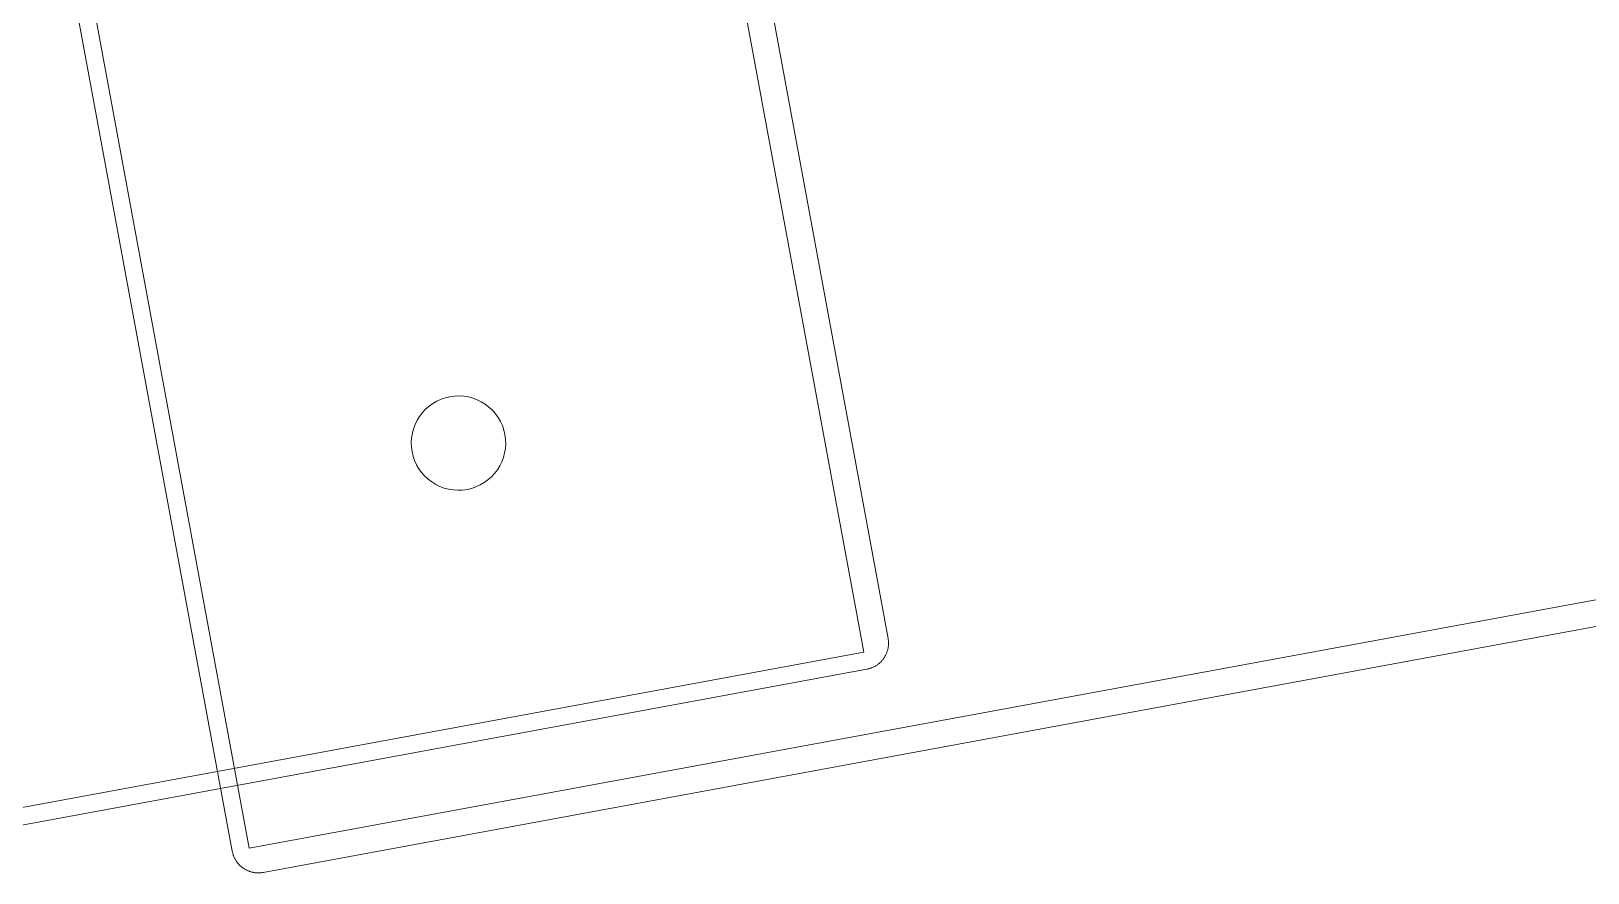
# Model space of a CAD drawing. Header units: millimetres. Extents: x -159872 to 386485, y -250577 to 158966.
# Drawn here: x 178095 to 178177.4, y 3658.2 to 3702.8 of the extents above; entities that cross this region are included whole.
import ezdxf

# ---------------------------------------------------------------- set-up
doc = ezdxf.new("R2010")
doc.units = ezdxf.units.MM
doc.layers.get('0').update_dxf_attribs({"lineweight": 25})
doc.layers.add('LDS-equipment-kitchen equipment', color=3, linetype='Continuous', lineweight=13)

# ---------------------------------------------------------------- blocks, each defined once
blk = doc.blocks.new('A$C73be1ed8')
at = {"transparency": 33554687}
for points in [[(672.8, 625.188, 0), (672.8, 672.388, 0)], [(673.712, 625.188, 0), (673.712, 672.388, 0)], [(677.1, 660, 0), (629.9, 660, 0)], [(677.1, 659.088, 0), (629.9, 659.088, 0)], [(677.1, 659.088, 0), (677.1, 0.912, 0)], [(678.5, 1.4, 0), (678.5, 658.6, 0)], [(672.8, 625.188, 0), (13.624, 625.188, 0)], [(14.112, 623.788, 0), (672.312, 623.788, 0)]]:
    blk.add_polyline3d(points, dxfattribs=at)
for points in [[(677.1, 660, 0), (677.134, 660, 0), (677.169, 659.998, 0), (677.203, 659.996, 0), (677.237, 659.993, 0), (677.271, 659.989, 0), (677.305, 659.985, 0), (677.339, 659.979, 0), (677.373, 659.973, 0), (677.407, 659.966, 0), (677.44, 659.958, 0), (677.473, 659.949, 0), (677.506, 659.94, 0), (677.539, 659.929, 0), (677.572, 659.918, 0), (677.604, 659.906, 0), (677.636, 659.893, 0), (677.667, 659.88, 0), (677.699, 659.866, 0), (677.729, 659.851, 0), (677.76, 659.835, 0), (677.79, 659.818, 0), (677.82, 659.801, 0), (677.849, 659.783, 0), (677.878, 659.764, 0), (677.906, 659.745, 0), (677.934, 659.724, 0), (677.961, 659.704, 0), (677.988, 659.682, 0), (678.014, 659.66, 0), (678.04, 659.637, 0), (678.065, 659.614, 0), (678.09, 659.59, 0), (678.114, 659.565, 0), (678.137, 659.54, 0), (678.16, 659.514, 0), (678.182, 659.488, 0), (678.204, 659.461, 0), (678.224, 659.434, 0), (678.245, 659.406, 0), (678.264, 659.378, 0), (678.283, 659.349, 0), (678.301, 659.32, 0), (678.318, 659.29, 0), (678.335, 659.26, 0), (678.351, 659.229, 0), (678.366, 659.199, 0), (678.38, 659.167, 0), (678.393, 659.136, 0), (678.406, 659.104, 0), (678.418, 659.072, 0), (678.429, 659.039, 0), (678.44, 659.006, 0), (678.449, 658.973, 0), (678.458, 658.94, 0), (678.466, 658.907, 0), (678.473, 658.873, 0), (678.479, 658.839, 0), (678.485, 658.805, 0), (678.489, 658.771, 0), (678.493, 658.737, 0), (678.496, 658.703, 0), (678.498, 658.669, 0), (678.5, 658.634, 0), (678.5, 658.6, 0)], [(660.5, 644.288, 0), (660.488, 644.043, 0), (660.452, 643.8, 0), (660.392, 643.562, 0), (660.31, 643.331, 0), (660.205, 643.109, 0), (660.079, 642.899, 0), (659.933, 642.702, 0), (659.768, 642.52, 0), (659.586, 642.355, 0), (659.389, 642.209, 0), (659.178, 642.083, 0), (658.957, 641.978, 0), (658.726, 641.896, 0), (658.488, 641.836, 0), (658.245, 641.8, 0), (658, 641.788, 0), (657.755, 641.8, 0), (657.512, 641.836, 0), (657.274, 641.896, 0), (657.043, 641.978, 0), (656.822, 642.083, 0), (656.611, 642.209, 0), (656.414, 642.355, 0), (656.232, 642.52, 0), (656.067, 642.702, 0), (655.921, 642.899, 0), (655.795, 643.109, 0), (655.69, 643.331, 0), (655.608, 643.562, 0), (655.548, 643.8, 0), (655.512, 644.043, 0), (655.5, 644.288, 0), (655.512, 644.533, 0), (655.548, 644.776, 0), (655.608, 645.014, 0), (655.69, 645.245, 0), (655.795, 645.466, 0), (655.921, 645.677, 0), (656.067, 645.874, 0), (656.232, 646.056, 0), (656.414, 646.22, 0), (656.611, 646.367, 0), (656.822, 646.493, 0), (657.043, 646.598, 0), (657.274, 646.68, 0), (657.512, 646.74, 0), (657.755, 646.776, 0), (658, 646.788, 0), (658.245, 646.776, 0), (658.488, 646.74, 0), (658.726, 646.68, 0), (658.957, 646.598, 0), (659.178, 646.493, 0), (659.389, 646.367, 0), (659.586, 646.22, 0), (659.768, 646.056, 0), (659.933, 645.874, 0), (660.079, 645.677, 0), (660.205, 645.466, 0), (660.31, 645.245, 0), (660.392, 645.014, 0), (660.452, 644.776, 0), (660.488, 644.533, 0), (660.5, 644.288, 0)], [(660.5, 644.288, 0), (660.488, 644.043, 0), (660.452, 643.8, 0), (660.392, 643.562, 0), (660.31, 643.331, 0), (660.205, 643.109, 0), (660.079, 642.899, 0), (659.933, 642.702, 0), (659.768, 642.52, 0), (659.586, 642.355, 0), (659.389, 642.209, 0), (659.178, 642.083, 0), (658.957, 641.978, 0), (658.726, 641.896, 0), (658.488, 641.836, 0), (658.245, 641.8, 0), (658, 641.788, 0), (657.755, 641.8, 0), (657.512, 641.836, 0), (657.274, 641.896, 0), (657.043, 641.978, 0), (656.822, 642.083, 0), (656.611, 642.209, 0), (656.414, 642.355, 0), (656.232, 642.52, 0), (656.067, 642.702, 0), (655.921, 642.899, 0), (655.795, 643.109, 0), (655.69, 643.331, 0), (655.608, 643.562, 0), (655.548, 643.8, 0), (655.512, 644.043, 0), (655.5, 644.288, 0), (655.512, 644.533, 0), (655.548, 644.776, 0), (655.608, 645.014, 0), (655.69, 645.245, 0), (655.795, 645.466, 0), (655.921, 645.677, 0), (656.067, 645.874, 0), (656.232, 646.056, 0), (656.414, 646.22, 0), (656.611, 646.367, 0), (656.822, 646.493, 0), (657.043, 646.598, 0), (657.274, 646.68, 0), (657.512, 646.74, 0), (657.755, 646.776, 0), (658, 646.788, 0), (658.245, 646.776, 0), (658.488, 646.74, 0), (658.726, 646.68, 0), (658.957, 646.598, 0), (659.178, 646.493, 0), (659.389, 646.367, 0), (659.586, 646.22, 0), (659.768, 646.056, 0), (659.933, 645.874, 0), (660.079, 645.677, 0), (660.205, 645.466, 0), (660.31, 645.245, 0), (660.392, 645.014, 0), (660.452, 644.776, 0), (660.488, 644.533, 0), (660.5, 644.288, 0)], [(673.712, 625.188, 0), (673.712, 625.154, 0), (673.71, 625.119, 0), (673.708, 625.085, 0), (673.705, 625.051, 0), (673.702, 625.016, 0), (673.697, 624.982, 0), (673.692, 624.949, 0), (673.685, 624.915, 0), (673.678, 624.881, 0), (673.67, 624.848, 0), (673.661, 624.814, 0), (673.652, 624.781, 0), (673.641, 624.749, 0), (673.63, 624.716, 0), (673.618, 624.684, 0), (673.606, 624.652, 0), (673.592, 624.621, 0), (673.578, 624.589, 0), (673.563, 624.558, 0), (673.547, 624.528, 0), (673.53, 624.498, 0), (673.513, 624.468, 0), (673.495, 624.439, 0), (673.476, 624.41, 0), (673.457, 624.382, 0), (673.437, 624.354, 0), (673.416, 624.327, 0), (673.394, 624.3, 0), (673.372, 624.273, 0), (673.349, 624.248, 0), (673.326, 624.223, 0), (673.302, 624.198, 0), (673.277, 624.174, 0), (673.252, 624.151, 0), (673.227, 624.128, 0), (673.2, 624.106, 0), (673.173, 624.084, 0), (673.146, 624.063, 0), (673.118, 624.043, 0), (673.09, 624.024, 0), (673.061, 624.005, 0), (673.032, 623.987, 0), (673.002, 623.97, 0), (672.972, 623.953, 0), (672.942, 623.937, 0), (672.911, 623.922, 0), (672.879, 623.908, 0), (672.848, 623.894, 0), (672.816, 623.882, 0), (672.784, 623.87, 0), (672.751, 623.859, 0), (672.719, 623.848, 0), (672.686, 623.839, 0), (672.652, 623.83, 0), (672.619, 623.822, 0), (672.585, 623.815, 0), (672.551, 623.808, 0), (672.518, 623.803, 0), (672.484, 623.798, 0), (672.449, 623.795, 0), (672.415, 623.792, 0), (672.381, 623.79, 0), (672.346, 623.788, 0), (672.312, 623.788, 0)]]:
    blk.add_polyline3d(points)

msp = doc.modelspace()

# ---------------------------------------------------------------- block references
at = {"layer": 'LDS-equipment-kitchen equipment', "xscale": -1, "rotation": 100.4582459913295}
msp.add_blockref('A$C73be1ed8', (178631.73576, 4445.00837, 0), dxfattribs=at)

doc.saveas('drawing.dxf')
